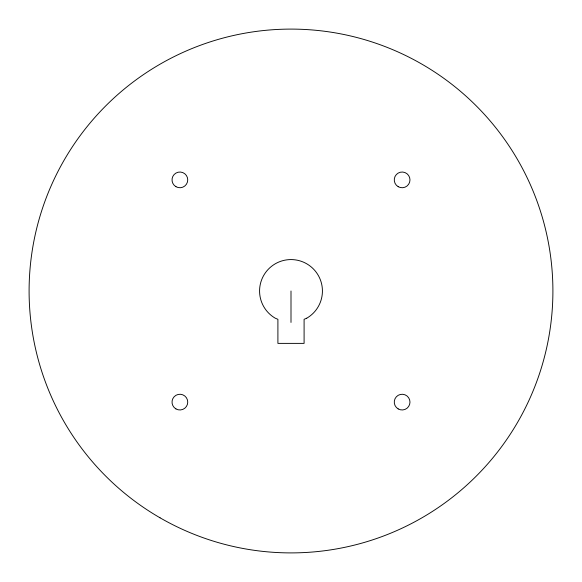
<?xml version="1.0" encoding="UTF-8"?>
<svg xmlns="http://www.w3.org/2000/svg" width="582" height="582" viewBox="0 0 582 582"><rect width="100%" height="100%" fill="white"/><g stroke="black" fill="none" stroke-linecap="round" stroke-linejoin="round"><path stroke-width="0.87" d="M291 291L291 322.428M306.714 318.216L304.095 319.3L304.095 343.38L277.905 343.38L277.905 319.3L275.286 318.216A31.428 31.428 0 0 1 266.927 270.797A31.428 31.428 0 0 1 315.073 270.797A31.428 31.428 0 0 1 306.714 318.216M160.05 517.813A261.9 261.9 0 0 0 552.9 291A261.9 261.9 0 0 0 160.05 64.187A261.9 261.9 0 0 0 160.05 517.813M398.19 408.92A7.857 7.857 0 0 0 409.975 402.118A7.857 7.857 0 0 0 398.19 395.309A7.857 7.857 0 0 0 398.19 408.92M398.19 186.691A7.857 7.857 0 0 0 409.975 179.882A7.857 7.857 0 0 0 398.19 173.08A7.857 7.857 0 0 0 398.19 186.691M175.953 408.92A7.857 7.857 0 0 0 187.739 402.118A7.857 7.857 0 0 0 175.953 395.309A7.857 7.857 0 0 0 175.953 408.92M175.953 186.691A7.857 7.857 0 0 0 187.739 179.882A7.857 7.857 0 0 0 175.953 173.08A7.857 7.857 0 0 0 175.953 186.691"/></g></svg>
